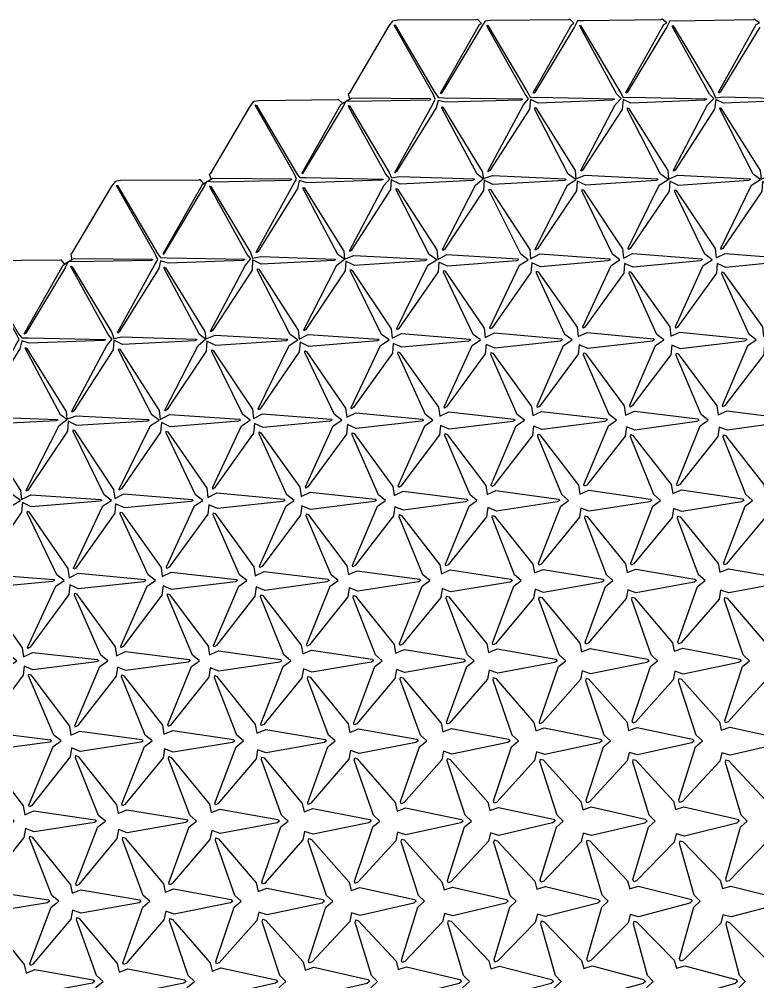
# Model space of a CAD drawing. Extents: x 0 to 195, y 0 to 191.
# Drawn here: x 44.9 to 84.8, y 138.6 to 190.6 of the extents above; entities that cross this region are included whole.
import ezdxf

# ---------------------------------------------------------------- set-up
doc = ezdxf.new("R2010")
doc.units = 0
doc.layers.add('DEFAULT', color=18, linetype='CONTINUOUS')

msp = doc.modelspace()

# ---------------------------------------------------------------- linework, layer by layer
at = {"layer": 'DEFAULT'}
for points in [[(84.922, 190.13), (82.779, 186.618), (82.713, 186.569), (82.701, 186.61), (84.735, 190.264), (84.904, 190.365), (84.632, 190.552), (84.581, 190.522), (80.4, 190.456), (80.074, 190.472), (79.914, 190.144), (77.77, 186.604), (77.706, 186.557), (77.695, 186.597), (79.749, 190.265), (79.897, 190.353), (79.645, 190.552), (79.595, 190.522), (75.393, 190.468), (75.08, 190.471), (74.913, 190.146), (72.769, 186.602), (72.701, 186.548), (72.686, 186.579), (74.768, 190.265), (74.887, 190.336), (74.663, 190.552), (74.616, 190.524), (70.382, 190.484), (70.082, 190.456), (69.899, 190.173), (67.751, 186.575), (67.69, 186.53), (67.68, 186.568), (69.78, 190.266), (69.881, 190.325), (69.675, 190.552), (69.629, 190.525), (65.376, 190.494), (65.08, 190.443), (64.885, 190.199), (62.734, 186.549), (62.685, 186.522), (62.764, 186.222)], [(62.387, 186.005), (62.164, 186.222), (62.117, 186.194), (57.882, 186.155), (57.571, 186.107), (57.379, 185.881), (55.226, 182.207), (55.179, 182.18), (55.278, 181.892)], [(54.878, 181.66), (54.68, 181.892), (54.634, 181.865), (50.373, 181.838), (50.085, 181.786), (49.888, 181.533), (47.738, 177.895), (47.689, 177.868), (47.757, 177.562), (47.377, 177.327), (47.183, 177.562), (47.137, 177.535), (42.871, 177.511), (42.584, 177.452), (42.385, 177.21), (40.233, 173.558), (40.185, 173.531), (40.265, 173.231)], [(47.757, 177.562), (47.885, 177.634), (52.11, 177.59), (52.135, 177.562), (52.059, 177.53), (47.911, 177.448), (47.56, 177.477), (47.41, 177.161), (45.265, 173.606), (45.194, 173.546), (45.176, 173.569), (47.289, 177.276), (47.377, 177.327)]]:
    msp.add_lwpolyline(points, dxfattribs=at)
for points in [[(67.557, 186.335), (67.897, 186.313), (72.087, 186.252), (72.101, 186.222), (72.008, 186.187), (67.937, 186.067), (67.551, 186.17), (67.44, 185.764), (65.303, 182.323), (65.221, 182.254), (65.199, 182.276), (67.24, 185.934), (67.394, 186.235), (67.27, 186.508), (65.185, 190.196), (65.183, 190.256), (65.228, 190.234), (67.38, 186.566)], [(72.543, 186.33), (72.913, 186.339), (77.054, 186.254), (77.063, 186.222), (76.958, 186.183), (72.962, 186.027), (72.546, 186.211), (72.475, 185.698), (70.347, 182.389), (70.257, 182.316), (70.234, 182.346), (72.166, 185.931), (72.422, 186.258), (72.241, 186.509), (70.199, 190.169), (70.193, 190.239), (70.235, 190.223), (72.386, 186.577)], [(77.547, 186.321), (77.915, 186.341), (82.052, 186.254), (82.057, 186.222), (81.948, 186.183), (77.967, 186.019), (77.545, 186.22), (77.483, 185.684), (75.356, 182.402), (75.272, 182.343), (75.256, 182.39), (77.119, 185.93), (77.445, 186.269), (77.21, 186.511), (75.213, 190.139), (75.205, 190.218), (75.246, 190.206), (77.395, 186.594)], [(82.542, 186.315), (82.923, 186.354), (87.036, 186.255), (87.054, 186.222), (86.956, 186.183), (82.963, 186.025), (82.548, 186.217), (82.48, 185.688), (80.353, 182.398), (80.274, 182.345), (80.26, 182.4), (82.109, 185.929), (82.449, 186.273), (82.207, 186.511), (80.214, 190.137), (80.209, 190.211), (80.254, 190.194), (82.401, 186.606)], [(67.151, 186.222), (67.118, 186.25), (62.881, 186.288), (62.764, 186.222), (62.387, 186.005), (62.269, 185.935), (60.186, 182.248), (60.199, 182.216), (60.267, 182.269), (62.411, 185.819), (62.574, 186.139), (62.897, 186.13), (67.086, 186.192)], [(60.045, 182), (60.411, 182.006), (64.558, 181.924), (64.572, 181.892), (64.474, 181.854), (60.454, 181.71), (60.038, 181.852), (59.952, 181.413), (57.817, 178.014), (57.733, 177.945), (57.711, 177.97), (59.714, 181.603), (59.898, 181.924), (59.784, 182.178), (57.679, 185.879), (57.682, 185.927), (57.734, 185.893), (59.886, 182.246)], [(65.017, 181.987), (65.444, 182.058), (69.494, 181.928), (69.507, 181.892), (69.396, 181.849), (65.493, 181.647), (65.01, 181.886), (64.979, 181.36), (62.852, 178.066), (62.767, 178.003), (62.749, 178.046), (64.633, 181.6), (64.94, 181.932), (64.714, 182.18), (62.711, 185.813), (62.706, 185.886), (62.751, 185.868), (64.899, 182.271)], [(69.99, 181.951), (70.484, 182.122), (74.415, 181.933), (74.457, 181.892), (74.367, 181.847), (70.508, 181.624), (70.033, 181.855), (70.006, 181.31), (67.886, 178.116), (67.799, 178.058), (67.783, 178.116), (69.56, 181.597), (69.981, 181.943), (69.652, 182.183), (67.74, 185.755), (67.739, 185.829), (67.794, 185.803), (69.934, 182.337)], [(74.994, 181.926), (75.493, 182.135), (79.398, 181.934), (79.43, 181.892), (79.325, 181.844), (75.53, 181.589), (75.055, 181.817), (75.022, 181.279), (72.907, 178.147), (72.814, 178.085), (72.796, 178.142), (74.532, 181.596), (74.991, 181.903), (74.577, 182.185), (72.775, 185.684), (72.769, 185.778), (72.822, 185.762), (74.956, 182.379)], [(80.001, 181.921), (80.49, 182.131), (84.403, 181.934), (84.426, 181.892), (84.311, 181.843), (80.537, 181.578), (80.065, 181.8), (80.032, 181.26), (77.919, 178.165), (77.829, 178.11), (77.814, 178.181), (79.492, 181.595), (79.973, 181.893), (79.561, 182.186), (77.782, 185.668), (77.775, 185.767), (77.828, 185.753), (79.961, 182.387)], [(84.996, 181.925), (85.492, 182.134), (89.4, 181.934), (89.424, 181.892), (89.31, 181.843), (85.537, 181.578), (85.069, 181.794), (85.037, 181.25), (82.926, 178.175), (82.835, 178.121), (82.821, 178.194), (84.478, 181.594), (84.963, 181.896), (84.566, 182.186), (82.78, 185.673), (82.772, 185.772), (82.824, 185.759), (84.957, 182.381)], [(59.645, 181.892), (59.632, 181.919), (55.374, 181.946), (55.278, 181.892), (54.878, 181.66), (54.785, 181.606), (52.678, 177.903), (52.691, 177.872), (52.757, 177.924), (54.903, 181.504), (55.055, 181.801), (55.411, 181.777), (59.558, 181.86)], [(52.551, 177.677), (52.902, 177.661), (57.076, 177.592), (57.085, 177.562), (56.983, 177.525), (52.95, 177.386), (52.539, 177.514), (52.445, 177.096), (50.308, 173.671), (50.23, 173.608), (50.211, 173.64), (52.214, 177.273), (52.403, 177.584), (52.263, 177.848), (50.188, 181.53), (50.183, 181.595), (50.225, 181.578), (52.378, 177.901)], [(57.51, 177.645), (57.957, 177.748), (61.968, 177.599), (61.998, 177.562), (61.903, 177.519), (57.99, 177.322), (57.521, 177.554), (57.491, 177.008), (55.366, 173.757), (55.271, 173.68), (55.245, 173.708), (57.142, 177.27), (57.432, 177.606), (57.231, 177.85), (55.203, 181.499), (55.209, 181.552), (55.267, 181.515), (57.411, 177.964)], [(62.494, 177.604), (62.989, 177.799), (66.905, 177.604), (66.934, 177.562), (66.826, 177.514), (63.029, 177.261), (62.55, 177.496), (62.514, 176.964), (60.396, 173.801), (60.302, 173.733), (60.28, 173.78), (62.066, 177.267), (62.487, 177.597), (62.128, 177.853), (60.251, 181.402), (60.253, 181.475), (60.313, 181.445), (62.449, 178.035)], [(67.525, 177.586), (68.019, 177.847), (71.845, 177.608), (71.882, 177.562), (71.774, 177.51), (68.055, 177.219), (67.581, 177.442), (67.542, 176.912), (65.431, 173.853), (65.334, 173.788), (65.314, 173.849), (66.993, 177.265), (67.471, 177.567), (67.068, 177.856), (65.279, 181.345), (65.285, 181.419), (65.357, 181.38), (67.483, 178.101)], [(72.544, 177.616), (73.038, 177.877), (76.808, 177.611), (76.842, 177.562), (76.724, 177.506), (73.081, 177.179), (72.607, 177.397), (72.561, 176.874), (70.457, 173.89), (70.356, 173.827), (70.337, 173.897), (71.944, 177.263), (72.418, 177.562), (72.011, 177.858), (70.305, 181.291), (70.306, 181.383), (70.373, 181.356), (72.496, 178.125)], [(77.561, 177.647), (78.049, 177.894), (81.786, 177.612), (81.821, 177.562), (81.701, 177.504), (78.092, 177.161), (77.623, 177.37), (77.576, 176.846), (75.476, 173.917), (75.375, 173.861), (75.358, 173.942), (76.897, 177.261), (77.371, 177.562), (76.976, 177.859), (75.322, 181.258), (75.324, 181.352), (75.397, 181.32), (77.515, 178.161)], [(82.568, 177.659), (83.055, 177.904), (86.774, 177.613), (86.811, 177.562), (86.691, 177.503), (83.097, 177.153), (82.63, 177.358), (82.582, 176.834), (80.485, 173.93), (80.384, 173.876), (80.368, 173.962), (81.875, 177.26), (82.346, 177.562), (81.955, 177.86), (80.331, 181.238), (80.332, 181.337), (80.405, 181.309), (82.521, 178.173)], [(45.042, 173.349), (45.41, 173.344), (49.561, 173.263), (49.577, 173.231), (49.482, 173.195), (45.45, 173.056), (45.041, 173.188), (44.948, 172.759), (42.813, 169.347), (42.731, 169.28), (42.71, 169.308), (44.716, 172.943), (44.9, 173.257), (44.771, 173.518), (42.685, 177.207), (42.681, 177.27), (42.723, 177.251), (44.876, 173.568)], [(50.019, 173.315), (50.449, 173.406), (54.484, 173.268), (54.507, 173.231), (54.406, 173.189), (50.488, 172.995), (50.017, 173.228), (49.981, 172.697), (47.854, 169.409), (47.766, 169.341), (47.745, 169.379), (49.641, 172.94), (49.936, 173.269), (49.716, 173.52), (47.71, 177.155), (47.712, 177.216), (47.766, 177.185), (49.911, 173.634)], [(54.989, 173.286), (55.502, 173.49), (59.38, 173.275), (59.422, 173.231), (59.327, 173.184), (55.529, 172.931), (55.052, 173.163), (55.017, 172.628), (52.9, 169.477), (52.803, 169.404), (52.779, 169.447), (54.569, 172.937), (54.981, 173.272), (54.643, 173.523), (52.745, 177.086), (52.747, 177.155), (52.809, 177.122), (54.945, 173.698)], [(60.028, 173.269), (60.529, 173.532), (64.326, 173.279), (64.367, 173.231), (64.261, 173.179), (60.562, 172.878), (60.084, 173.107), (60.04, 172.584), (57.93, 169.52), (57.833, 169.457), (57.814, 169.519), (59.494, 172.934), (59.966, 173.231), (59.544, 173.526), (57.79, 176.992), (57.789, 177.081), (57.853, 177.055), (59.981, 173.765)], [(65.067, 173.326), (65.56, 173.582), (69.264, 173.284), (69.315, 173.231), (69.209, 173.175), (65.588, 172.837), (65.118, 173.049), (65.071, 172.525), (62.97, 169.579), (62.865, 169.512), (62.842, 169.579), (64.431, 172.932), (64.901, 173.231), (64.493, 173.528), (62.814, 176.944), (62.819, 177.029), (62.896, 176.992), (65.014, 173.829)], [(70.094, 173.373), (70.583, 173.618), (74.219, 173.287), (74.267, 173.231), (74.15, 173.17), (70.618, 172.79), (70.149, 172.995), (70.095, 172.48), (68, 169.623), (67.889, 169.554), (67.865, 169.626), (69.382, 172.93), (69.838, 173.231), (69.435, 173.531), (67.841, 176.888), (67.846, 176.984), (67.926, 176.948), (70.037, 173.873)], [(75.116, 173.412), (75.6, 173.644), (79.186, 173.29), (79.238, 173.231), (79.123, 173.168), (75.632, 172.768), (75.163, 172.97), (75.106, 172.459), (73.015, 169.643), (72.908, 169.588), (72.89, 169.679), (74.327, 172.928), (74.781, 173.231), (74.392, 173.533), (72.86, 176.847), (72.868, 176.946), (72.954, 176.907), (75.059, 173.915)], [(80.127, 173.43), (80.607, 173.656), (84.171, 173.291), (84.224, 173.231), (84.108, 173.166), (80.639, 172.757), (80.175, 172.949), (80.118, 172.435), (78.032, 169.668), (77.922, 169.611), (77.902, 169.704), (79.301, 172.927), (79.748, 173.231), (79.361, 173.534), (77.874, 176.817), (77.881, 176.923), (77.967, 176.888), (80.069, 173.934)], [(85.131, 173.437), (85.609, 173.66), (89.167, 173.292), (89.221, 173.231), (89.104, 173.166), (85.641, 172.753), (85.183, 172.936), (85.129, 172.415), (83.045, 169.687), (82.931, 169.626), (82.908, 169.717), (84.287, 172.926), (84.731, 173.231), (84.347, 173.534), (82.881, 176.803), (82.887, 176.913), (82.973, 176.88), (85.074, 173.943)], [(42.513, 168.986), (42.953, 169.082), (46.976, 168.939), (47.002, 168.901), (46.904, 168.859), (42.989, 168.663), (42.519, 168.9), (42.485, 168.358), (40.36, 165.087), (40.27, 165.017), (40.248, 165.054), (42.136, 168.61), (42.435, 168.947), (42.226, 169.189), (40.206, 172.834), (40.209, 172.89), (40.265, 172.857), (42.41, 169.302)], [(47.489, 168.948), (47.991, 169.142), (51.902, 168.944), (51.936, 168.901), (51.834, 168.854), (48.025, 168.607), (47.548, 168.84), (47.514, 168.304), (45.396, 165.141), (45.301, 165.072), (45.28, 165.119), (47.067, 168.607), (47.484, 168.939), (47.135, 169.193), (45.248, 172.748), (45.249, 172.821), (45.309, 172.791), (47.445, 169.368)], [(52.529, 168.944), (53.032, 169.208), (56.819, 168.95), (56.862, 168.901), (56.756, 168.848), (53.065, 168.544), (52.588, 168.771), (52.544, 168.247), (50.434, 165.197), (50.333, 165.127), (50.31, 165.182), (52.001, 168.605), (52.477, 168.905), (52.065, 169.196), (50.281, 172.682), (50.284, 172.761), (50.351, 172.728), (52.479, 169.432)], [(57.566, 168.995), (58.059, 169.25), (61.767, 168.954), (61.81, 168.901), (61.696, 168.844), (58.095, 168.497), (57.621, 168.714), (57.57, 168.197), (55.469, 165.247), (55.365, 165.183), (55.344, 165.253), (56.926, 168.602), (57.394, 168.901), (56.987, 169.199), (55.317, 172.607), (55.321, 172.697), (55.396, 172.662), (57.514, 169.499)], [(62.603, 169.059), (63.094, 169.306), (66.697, 168.959), (66.753, 168.901), (66.644, 168.839), (63.121, 168.455), (62.652, 168.66), (62.596, 168.147), (60.503, 165.296), (60.393, 165.231), (60.37, 165.307), (61.871, 168.599), (62.333, 168.901), (61.937, 169.201), (60.339, 172.56), (60.348, 172.649), (60.434, 172.607), (62.543, 169.554)], [(67.632, 169.11), (68.121, 169.348), (71.643, 168.963), (71.702, 168.901), (71.587, 168.834), (68.15, 168.41), (67.681, 168.61), (67.618, 168.106), (65.531, 165.337), (65.417, 165.272), (65.393, 165.354), (66.821, 168.597), (67.265, 168.901), (66.871, 169.203), (65.37, 172.496), (65.377, 172.6), (65.463, 172.564), (67.566, 169.598)], [(72.655, 169.15), (73.134, 169.368), (76.618, 168.966), (76.679, 168.901), (76.563, 168.832), (73.162, 168.391), (72.7, 168.576), (72.638, 168.068), (70.557, 165.374), (70.44, 165.313), (70.417, 165.406), (71.768, 168.595), (72.205, 168.901), (71.82, 169.205), (70.393, 172.448), (70.403, 172.555), (70.496, 172.516), (72.592, 169.647)], [(77.671, 169.177), (78.149, 169.391), (81.589, 168.968), (81.647, 168.901), (81.524, 168.829), (78.181, 168.36), (77.718, 168.545), (77.65, 168.045), (75.573, 165.397), (75.452, 165.334), (75.427, 165.428), (76.745, 168.594), (77.178, 168.901), (76.797, 169.206), (75.404, 172.425), (75.415, 172.534), (75.512, 172.493), (77.604, 169.67)], [(82.682, 169.195), (83.161, 169.41), (86.565, 168.97), (86.632, 168.901), (86.516, 168.828), (83.185, 168.354), (82.726, 168.531), (82.659, 168.027), (80.585, 165.414), (80.466, 165.358), (80.443, 165.463), (81.709, 168.592), (82.14, 168.901), (81.769, 169.208), (80.416, 172.399), (80.425, 172.516), (80.521, 172.481), (82.61, 169.682)], [(45.028, 164.609), (45.529, 164.872), (49.326, 164.619), (49.369, 164.571), (49.264, 164.519), (45.56, 164.221), (45.082, 164.45), (45.039, 163.927), (42.928, 160.857), (42.832, 160.795), (42.813, 160.857), (44.495, 164.274), (44.974, 164.571), (44.555, 164.866), (42.785, 168.343), (42.786, 168.426), (42.853, 168.396), (44.98, 165.104)], [(50.066, 164.664), (50.563, 164.925), (54.259, 164.624), (54.308, 164.571), (54.198, 164.514), (50.593, 164.168), (50.118, 164.387), (50.068, 163.871), (47.966, 160.912), (47.862, 160.847), (47.841, 160.915), (49.434, 164.272), (49.903, 164.571), (49.493, 164.868), (47.814, 168.284), (47.817, 168.372), (47.892, 168.338), (50.011, 165.162)], [(55.104, 164.731), (55.593, 164.974), (59.199, 164.629), (59.257, 164.571), (59.15, 164.51), (55.618, 164.13), (55.149, 164.334), (55.095, 163.819), (53.002, 160.964), (52.892, 160.899), (52.869, 160.975), (54.373, 164.269), (54.83, 164.571), (54.43, 164.871), (52.843, 168.223), (52.851, 168.314), (52.936, 168.273), (55.045, 165.228)], [(60.137, 164.788), (60.623, 165.022), (64.139, 164.634), (64.201, 164.571), (64.089, 164.505), (60.648, 164.082), (60.179, 164.282), (60.116, 163.779), (58.029, 161.003), (57.914, 160.937), (57.89, 161.019), (59.327, 164.267), (59.77, 164.571), (59.373, 164.873), (57.869, 168.168), (57.879, 168.266), (57.97, 168.224), (60.071, 165.278)], [(65.165, 164.836), (65.648, 165.06), (69.09, 164.638), (69.151, 164.571), (69.031, 164.499), (65.678, 164.035), (65.211, 164.227), (65.142, 163.73), (63.063, 161.051), (62.942, 160.986), (62.916, 161.074), (64.27, 164.265), (64.703, 164.571), (64.316, 164.875), (62.895, 168.114), (62.905, 168.221), (63, 168.18), (65.094, 165.322)], [(70.193, 164.885), (70.671, 165.097), (74.044, 164.642), (74.106, 164.571), (73.982, 164.495), (70.703, 163.996), (70.239, 164.178), (70.164, 163.686), (68.093, 161.095), (67.968, 161.03), (67.941, 161.127), (69.215, 164.263), (69.644, 164.571), (69.27, 164.877), (67.916, 168.069), (67.93, 168.178), (68.033, 168.134), (70.119, 165.369)], [(75.207, 164.909), (75.685, 165.119), (79.016, 164.644), (79.086, 164.571), (78.966, 164.493), (75.71, 163.984), (75.253, 164.154), (75.18, 163.657), (73.113, 161.124), (72.988, 161.065), (72.961, 161.172), (74.169, 164.261), (74.592, 164.571), (74.227, 164.879), (72.935, 168.027), (72.946, 168.15), (73.046, 168.114), (75.129, 165.389)], [(80.224, 164.938), (80.696, 165.135), (83.996, 164.646), (84.065, 164.571), (83.942, 164.491), (80.723, 163.965), (80.266, 164.132), (80.188, 163.64), (78.125, 161.14), (77.996, 161.079), (77.968, 161.186), (79.155, 164.26), (79.568, 164.571), (79.201, 164.88), (77.947, 168.002), (77.962, 168.123), (78.069, 168.082), (80.146, 165.421)], [(85.231, 164.95), (85.704, 165.148), (88.979, 164.648), (89.049, 164.571), (88.924, 164.489), (85.732, 163.951), (85.275, 164.117), (85.194, 163.628), (83.134, 161.152), (83.005, 161.095), (82.978, 161.208), (84.132, 164.259), (84.543, 164.571), (84.182, 164.881), (82.955, 167.984), (82.968, 168.111), (83.074, 168.075), (85.15, 165.428)], [(42.565, 160.332), (43.057, 160.587), (46.771, 160.293), (46.819, 160.241), (46.711, 160.184), (43.087, 159.848), (42.615, 160.062), (42.569, 159.539), (40.467, 156.584), (40.36, 156.513), (40.336, 156.574), (41.946, 159.942), (42.424, 160.241), (42.02, 160.537), (40.301, 163.979), (40.312, 164.051), (40.395, 164.003), (42.513, 160.837)], [(47.6, 160.394), (48.09, 160.639), (51.704, 160.298), (51.758, 160.241), (51.647, 160.179), (48.119, 159.797), (47.65, 160.003), (47.595, 159.489), (45.501, 156.634), (45.389, 156.563), (45.363, 156.633), (46.885, 159.94), (47.343, 160.241), (46.941, 160.54), (45.338, 163.903), (45.347, 163.992), (45.432, 163.95), (47.542, 160.891)], [(52.636, 160.455), (53.122, 160.69), (56.641, 160.303), (56.705, 160.241), (56.596, 160.175), (53.145, 159.757), (52.678, 159.953), (52.618, 159.445), (50.531, 156.677), (50.416, 156.61), (50.391, 156.691), (51.824, 159.937), (52.271, 160.241), (51.878, 160.543), (50.367, 163.843), (50.377, 163.939), (50.469, 163.895), (52.57, 160.946)], [(57.662, 160.501), (58.146, 160.727), (61.594, 160.307), (61.651, 160.241), (61.527, 160.169), (58.18, 159.702), (57.714, 159.892), (57.644, 159.396), (55.565, 156.725), (55.442, 156.655), (55.413, 156.738), (56.776, 159.935), (57.208, 160.241), (56.819, 160.545), (55.394, 163.786), (55.403, 163.894), (55.497, 163.855), (57.592, 160.987)], [(62.695, 160.558), (63.176, 160.774), (66.535, 160.313), (66.606, 160.241), (66.489, 160.165), (63.199, 159.672), (62.739, 159.849), (62.667, 159.352), (60.596, 156.769), (60.47, 156.704), (60.442, 156.8), (61.712, 159.932), (62.144, 160.241), (61.774, 160.547), (60.414, 163.743), (60.428, 163.85), (60.531, 163.805), (62.618, 161.037)], [(67.726, 160.611), (68.202, 160.815), (71.482, 160.317), (71.558, 160.241), (71.441, 160.161), (68.223, 159.634), (67.763, 159.807), (67.683, 159.32), (65.618, 156.8), (65.488, 156.735), (65.458, 156.835), (66.676, 159.931), (67.091, 160.241), (66.719, 160.55), (65.439, 163.689), (65.456, 163.803), (65.565, 163.757), (67.643, 161.086)], [(72.749, 160.651), (73.22, 160.843), (76.447, 160.321), (76.522, 160.241), (76.4, 160.157), (73.244, 159.602), (72.784, 159.77), (72.699, 159.289), (70.64, 156.831), (70.508, 156.77), (70.478, 156.879), (71.631, 159.929), (72.035, 160.241), (71.67, 160.552), (70.461, 163.641), (70.479, 163.762), (70.593, 163.717), (72.665, 161.127)], [(77.759, 160.668), (78.23, 160.859), (81.427, 160.323), (81.501, 160.241), (81.375, 160.154), (78.256, 159.582), (77.8, 159.742), (77.714, 159.262), (75.66, 156.858), (75.526, 156.8), (75.495, 156.916), (76.593, 159.927), (76.993, 160.241), (76.637, 160.553), (75.476, 163.609), (75.491, 163.741), (75.602, 163.704), (77.671, 161.139)], [(82.769, 160.687), (83.237, 160.87), (86.413, 160.324), (86.488, 160.241), (86.361, 160.153), (83.263, 159.571), (82.811, 159.723), (82.725, 159.24), (80.675, 156.879), (80.538, 156.821), (80.506, 156.939), (81.569, 159.926), (81.968, 160.241), (81.618, 160.554), (80.484, 163.591), (80.502, 163.723), (80.617, 163.684), (82.682, 161.159)], [(45.132, 156.119), (45.622, 156.359), (49.142, 155.973), (49.202, 155.911), (49.089, 155.844), (45.648, 155.421), (45.178, 155.624), (45.114, 155.122), (43.026, 152.34), (42.913, 152.275), (42.89, 152.358), (44.328, 155.607), (44.772, 155.911), (44.376, 156.213), (42.867, 159.511), (42.875, 159.613), (42.961, 159.576), (45.065, 156.605)], [(50.164, 156.174), (50.648, 156.401), (54.089, 155.978), (54.151, 155.911), (54.033, 155.839), (50.677, 155.376), (50.21, 155.569), (50.14, 155.073), (48.06, 152.388), (47.941, 152.324), (47.916, 152.413), (49.27, 155.605), (49.705, 155.911), (49.319, 156.215), (47.893, 159.456), (47.904, 159.563), (47.998, 159.523), (50.093, 156.658)], [(55.195, 156.227), (55.678, 156.448), (59.03, 155.983), (59.104, 155.911), (58.99, 155.835), (55.698, 155.343), (55.235, 155.524), (55.162, 155.03), (53.09, 152.43), (52.966, 152.367), (52.94, 152.465), (54.217, 155.602), (54.645, 155.911), (54.27, 156.217), (52.916, 159.409), (52.928, 159.521), (53.028, 159.481), (55.115, 156.702)], [(60.228, 156.285), (60.705, 156.489), (63.977, 155.988), (64.051, 155.911), (63.93, 155.83), (60.729, 155.295), (60.267, 155.469), (60.185, 154.986), (58.121, 152.474), (57.989, 152.407), (57.958, 152.503), (59.177, 155.601), (59.589, 155.911), (59.214, 156.22), (57.941, 159.355), (57.958, 159.469), (58.067, 159.424), (60.145, 156.759)], [(65.249, 156.322), (65.724, 156.52), (68.939, 155.991), (69.016, 155.911), (68.895, 155.826), (65.746, 155.268), (65.288, 155.433), (65.203, 154.951), (63.146, 152.508), (63.013, 152.448), (62.983, 152.559), (64.121, 155.598), (64.526, 155.911), (64.165, 156.222), (62.963, 159.306), (62.979, 159.433), (63.089, 159.393), (65.161, 156.79)], [(70.273, 156.363), (70.743, 156.549), (73.901, 155.995), (73.978, 155.911), (73.851, 155.822), (70.768, 155.234), (70.311, 155.393), (70.22, 154.919), (68.168, 152.54), (68.03, 152.478), (67.998, 152.591), (69.088, 155.597), (69.486, 155.911), (69.129, 156.223), (67.979, 159.271), (67.999, 159.397), (68.117, 159.353), (70.182, 156.83)], [(75.293, 156.398), (75.76, 156.575), (78.868, 155.998), (78.947, 155.911), (78.818, 155.819), (75.785, 155.207), (75.33, 155.36), (75.235, 154.889), (73.189, 152.569), (73.049, 152.511), (73.015, 152.63), (74.047, 155.595), (74.441, 155.911), (74.094, 156.225), (72.995, 159.237), (73.018, 159.365), (73.141, 159.32), (75.2, 156.864)], [(80.307, 156.422), (80.772, 156.595), (83.843, 156.001), (83.925, 155.911), (83.799, 155.817), (80.795, 155.192), (80.342, 155.34), (80.245, 154.871), (78.203, 152.588), (78.062, 152.534), (78.029, 152.661), (79.017, 155.594), (79.404, 155.911), (79.063, 156.226), (78.008, 159.207), (78.031, 159.342), (78.156, 159.299), (80.211, 156.885)], [(85.314, 156.433), (85.777, 156.602), (88.834, 156.002), (88.917, 155.911), (88.79, 155.816), (85.799, 155.185), (85.35, 155.326), (85.253, 154.855), (83.214, 152.603), (83.072, 152.55), (83.037, 152.679), (83.998, 155.593), (84.379, 155.911), (84.039, 156.227), (83.019, 159.183), (83.041, 159.325), (83.164, 159.288), (85.217, 156.896)], [(42.661, 151.838), (43.144, 152.064), (46.598, 151.647), (46.67, 151.581), (46.564, 151.512), (43.161, 151.071), (42.692, 151.269), (42.626, 150.769), (40.542, 148.032), (40.424, 147.965), (40.399, 148.047), (41.808, 151.276), (42.248, 151.581), (41.855, 151.883), (40.377, 155.16), (40.394, 155.249), (40.496, 155.196), (42.591, 152.326)], [(47.694, 151.896), (48.174, 152.111), (51.539, 151.652), (51.607, 151.581), (51.489, 151.505), (48.199, 151.012), (47.73, 151.204), (47.653, 150.718), (45.577, 148.082), (45.454, 148.016), (45.427, 148.107), (46.746, 151.274), (47.167, 151.581), (46.778, 151.887), (45.412, 155.086), (45.427, 155.192), (45.531, 155.145), (47.618, 152.377)], [(52.724, 151.947), (53.2, 152.151), (56.488, 151.657), (56.559, 151.581), (56.437, 151.5), (53.225, 150.971), (52.763, 151.146), (52.683, 150.661), (50.618, 148.139), (50.488, 148.074), (50.458, 148.174), (51.676, 151.27), (52.093, 151.581), (51.722, 151.889), (50.437, 155.032), (50.454, 155.145), (50.564, 155.099), (52.643, 152.424)], [(57.75, 151.993), (58.227, 152.194), (61.434, 151.662), (61.516, 151.581), (61.399, 151.497), (58.244, 150.941), (57.787, 151.104), (57.704, 150.62), (55.646, 148.179), (55.512, 148.116), (55.48, 148.222), (56.627, 151.268), (57.036, 151.581), (56.675, 151.891), (55.459, 154.986), (55.476, 155.107), (55.588, 155.064), (57.661, 152.459)], [(62.779, 152.042), (63.248, 152.226), (66.392, 151.666), (66.471, 151.581), (66.346, 151.491), (63.271, 150.899), (62.812, 151.061), (62.72, 150.589), (60.668, 148.21), (60.529, 148.146), (60.496, 148.256), (61.592, 151.267), (61.986, 151.581), (61.624, 151.893), (60.481, 154.936), (60.503, 155.061), (60.624, 155.014), (62.687, 152.509)], [(67.799, 152.078), (68.267, 152.257), (71.353, 151.67), (71.435, 151.581), (71.309, 151.488), (68.29, 150.87), (67.834, 151.024), (67.737, 150.556), (65.692, 148.243), (65.551, 148.185), (65.518, 148.305), (66.542, 151.265), (66.933, 151.581), (66.585, 151.895), (65.499, 154.898), (65.521, 155.029), (65.644, 154.985), (67.702, 152.538)], [(72.821, 152.116), (73.285, 152.285), (76.317, 151.673), (76.402, 151.581), (76.274, 151.484), (73.307, 150.843), (72.854, 150.988), (72.754, 150.524), (70.715, 148.274), (70.569, 148.216), (70.533, 148.34), (71.508, 151.263), (71.891, 151.581), (71.549, 151.897), (70.515, 154.863), (70.541, 154.996), (70.669, 154.95), (72.721, 152.574)], [(77.836, 152.142), (78.296, 152.303), (81.295, 151.676), (81.379, 151.581), (81.25, 151.481), (78.319, 150.824), (77.87, 150.962), (77.767, 150.498), (75.733, 148.299), (75.585, 148.243), (75.547, 148.372), (76.475, 151.262), (76.852, 151.581), (76.516, 151.898), (75.529, 154.83), (75.557, 154.967), (75.689, 154.923), (77.735, 152.602)], [(82.847, 152.161), (83.306, 152.318), (86.275, 151.678), (86.362, 151.581), (86.232, 151.479), (83.328, 150.81), (82.88, 150.944), (82.776, 150.482), (80.745, 148.315), (80.595, 148.261), (80.557, 148.394), (81.453, 151.261), (81.826, 151.581), (81.495, 151.899), (80.539, 154.809), (80.567, 154.95), (80.701, 154.907), (82.743, 152.618)], [(45.209, 147.592), (45.689, 147.804), (49.009, 147.324), (49.084, 147.251), (48.968, 147.173), (45.709, 146.665), (45.242, 146.853), (45.162, 146.37), (43.09, 143.77), (42.968, 143.71), (42.942, 143.81), (44.211, 146.942), (44.631, 147.251), (44.252, 147.558), (42.924, 150.731), (42.94, 150.84), (43.046, 150.794), (45.129, 148.068)], [(50.249, 147.661), (50.724, 147.858), (53.94, 147.331), (54.022, 147.251), (53.905, 147.167), (50.741, 146.615), (50.277, 146.791), (50.191, 146.315), (48.129, 143.825), (47.997, 143.761), (47.967, 143.863), (49.156, 146.94), (49.565, 147.251), (49.195, 147.56), (47.95, 150.675), (47.971, 150.785), (48.089, 150.733), (50.161, 148.13)], [(55.277, 147.709), (55.748, 147.897), (58.891, 147.336), (58.974, 147.251), (58.852, 147.162), (55.768, 146.574), (55.309, 146.737), (55.217, 146.265), (53.164, 143.874), (53.026, 143.811), (52.993, 143.921), (54.097, 146.937), (54.492, 147.251), (54.13, 147.563), (52.979, 150.612), (53, 150.736), (53.119, 150.69), (55.184, 148.173)], [(60.298, 147.745), (60.767, 147.927), (63.853, 147.339), (63.935, 147.251), (63.809, 147.157), (60.789, 146.54), (60.332, 146.697), (60.234, 146.232), (58.187, 143.906), (58.048, 143.849), (58.015, 143.969), (59.048, 146.935), (59.436, 147.251), (59.084, 147.565), (57.999, 150.567), (58.02, 150.701), (58.141, 150.659), (60.2, 148.204)], [(65.324, 147.79), (65.787, 147.958), (68.813, 147.344), (68.901, 147.251), (68.777, 147.154), (65.805, 146.515), (65.353, 146.659), (65.254, 146.193), (63.215, 143.944), (63.069, 143.886), (63.033, 144.009), (64.008, 146.933), (64.391, 147.251), (64.049, 147.567), (63.015, 150.533), (63.042, 150.663), (63.173, 150.616), (65.223, 148.249)], [(70.345, 147.826), (70.806, 147.988), (73.775, 147.348), (73.862, 147.251), (73.732, 147.149), (70.828, 146.48), (70.377, 146.619), (70.271, 146.16), (68.239, 143.977), (68.086, 143.915), (68.046, 144.038), (68.978, 146.932), (69.351, 147.251), (69.012, 147.568), (68.031, 150.496), (68.06, 150.632), (68.195, 150.585), (70.239, 148.279)], [(75.363, 147.858), (75.822, 148.013), (78.743, 147.351), (78.838, 147.251), (78.715, 147.147), (75.837, 146.466), (75.39, 146.597), (75.283, 146.138), (73.255, 143.999), (73.104, 143.945), (73.064, 144.08), (73.937, 146.93), (74.305, 147.251), (73.976, 147.57), (73.047, 150.461), (73.078, 150.601), (73.215, 150.557), (75.254, 148.308)], [(80.375, 147.879), (80.832, 148.028), (83.724, 147.353), (83.813, 147.251), (83.681, 147.144), (80.853, 146.44), (80.407, 146.567), (80.295, 146.114), (78.272, 144.022), (78.115, 143.964), (78.071, 144.096), (78.921, 146.929), (79.278, 147.251), (78.947, 147.571), (78.06, 150.432), (78.091, 150.579), (78.229, 150.537), (80.264, 148.328)], [(85.382, 147.892), (85.836, 148.035), (88.715, 147.354), (88.807, 147.251), (88.679, 147.143), (85.855, 146.438), (85.411, 146.56), (85.3, 146.105), (83.279, 144.031), (83.125, 143.983), (83.085, 144.127), (83.89, 146.928), (84.248, 147.251), (83.929, 147.572), (83.068, 150.414), (83.1, 150.563), (83.24, 150.523), (85.272, 148.343)], [(42.725, 143.29), (43.2, 143.491), (46.487, 142.996), (46.562, 142.921), (46.444, 142.841), (43.222, 142.316), (42.756, 142.499), (42.674, 142.018), (40.605, 139.462), (40.476, 139.394), (40.446, 139.487), (41.704, 142.611), (42.117, 142.921), (41.735, 143.228), (40.431, 146.385), (40.452, 146.488), (40.567, 146.434), (42.645, 143.768)], [(47.76, 143.35), (48.233, 143.544), (51.421, 143.003), (51.505, 142.921), (51.39, 142.836), (48.249, 142.274), (47.789, 142.442), (47.702, 141.963), (45.644, 139.515), (45.509, 139.451), (45.477, 139.556), (46.634, 142.608), (47.04, 142.921), (46.674, 143.231), (45.459, 146.325), (45.481, 146.438), (45.601, 146.385), (47.67, 143.817)], [(52.794, 143.409), (53.263, 143.591), (56.361, 143.009), (56.447, 142.921), (56.327, 142.829), (53.28, 142.224), (52.823, 142.383), (52.728, 141.914), (50.679, 139.564), (50.536, 139.497), (50.499, 139.604), (51.584, 142.606), (51.973, 142.921), (51.612, 143.234), (50.487, 146.264), (50.512, 146.385), (50.638, 146.334), (52.698, 143.87)], [(57.82, 143.453), (58.283, 143.622), (61.321, 143.013), (61.403, 142.921), (61.274, 142.824), (58.307, 142.183), (57.851, 142.334), (57.748, 141.874), (55.707, 139.603), (55.562, 139.543), (55.525, 139.662), (56.525, 142.604), (56.905, 142.921), (56.556, 143.236), (55.512, 146.21), (55.539, 146.339), (55.669, 146.291), (57.72, 143.913)], [(62.845, 143.496), (63.307, 143.659), (66.274, 143.017), (66.364, 142.921), (66.238, 142.82), (63.325, 142.155), (62.873, 142.295), (62.768, 141.836), (60.735, 139.641), (60.585, 139.583), (60.547, 139.711), (61.476, 142.601), (61.854, 142.921), (61.519, 143.238), (60.528, 146.173), (60.558, 146.305), (60.694, 146.256), (62.739, 143.949)], [(67.865, 143.531), (68.327, 143.69), (71.234, 143.022), (71.331, 142.921), (71.209, 142.817), (68.34, 142.131), (67.89, 142.266), (67.781, 141.812), (65.752, 139.665), (65.601, 139.611), (65.562, 139.744), (66.442, 142.6), (66.808, 142.921), (66.476, 143.24), (65.547, 146.13), (65.577, 146.272), (65.713, 146.23), (67.753, 143.975)], [(72.885, 143.566), (73.34, 143.711), (76.207, 143.025), (76.302, 142.921), (76.175, 142.813), (73.356, 142.105), (72.91, 142.231), (72.798, 141.779), (70.776, 139.697), (70.618, 139.639), (70.574, 139.771), (71.415, 142.599), (71.769, 142.921), (71.438, 143.241), (70.563, 146.093), (70.597, 146.237), (70.74, 146.193), (72.772, 144.012)], [(77.898, 143.588), (78.355, 143.734), (81.178, 143.028), (81.277, 142.921), (81.153, 142.81), (78.367, 142.088), (77.923, 142.21), (77.807, 141.761), (75.789, 139.714), (75.631, 139.662), (75.587, 139.802), (76.384, 142.597), (76.735, 142.921), (76.413, 143.243), (75.575, 146.068), (75.608, 146.219), (75.75, 146.179), (77.779, 144.027)], [(82.91, 143.61), (83.36, 143.742), (86.167, 143.029), (86.262, 142.921), (86.132, 142.808), (83.377, 142.072), (82.934, 142.19), (82.816, 141.744), (80.802, 139.732), (80.641, 139.68), (80.596, 139.823), (81.363, 142.596), (81.707, 142.921), (81.386, 143.244), (80.586, 146.041), (80.623, 146.193), (80.77, 146.152), (82.794, 144.054)], [(45.274, 139.044), (45.746, 139.233), (48.895, 138.675), (48.98, 138.59), (48.862, 138.503), (45.763, 137.921), (45.301, 138.091), (45.209, 137.621), (43.153, 135.198), (43.013, 135.129), (42.979, 135.229), (44.13, 138.278), (44.523, 138.59), (44.15, 138.902), (42.97, 141.971), (42.993, 142.087), (43.115, 142.035), (45.181, 139.507)], [(50.305, 139.098), (50.776, 139.28), (53.836, 138.681), (53.925, 138.59), (53.806, 138.497), (50.791, 137.877), (50.333, 138.035), (50.234, 137.571), (48.188, 135.247), (48.046, 135.185), (48.011, 135.3), (49.057, 138.275), (49.444, 138.59), (49.088, 138.905), (47.997, 141.911), (48.021, 142.038), (48.147, 141.992), (50.204, 139.552)], [(55.336, 139.151), (55.8, 139.318), (58.787, 138.686), (58.877, 138.59), (58.752, 138.491), (55.818, 137.835), (55.362, 137.985), (55.256, 137.529), (53.218, 135.288), (53.071, 135.229), (53.034, 135.352), (54.005, 138.273), (54.379, 138.59), (54.033, 138.907), (53.022, 141.856), (53.05, 141.988), (53.184, 141.94), (55.231, 139.604)], [(60.363, 139.199), (60.823, 139.354), (63.741, 138.691), (63.837, 138.59), (63.715, 138.487), (60.836, 137.806), (60.387, 137.941), (60.279, 137.484), (58.25, 135.332), (58.097, 135.274), (58.056, 135.401), (58.955, 138.27), (59.323, 138.59), (58.988, 138.909), (58.042, 141.812), (58.074, 141.947), (58.215, 141.897), (60.254, 139.647)], [(65.382, 139.23), (65.838, 139.377), (68.712, 138.694), (68.804, 138.59), (68.675, 138.483), (65.856, 137.775), (65.409, 137.903), (65.296, 137.453), (63.273, 135.363), (63.115, 135.304), (63.071, 135.435), (63.921, 138.269), (64.277, 138.59), (63.945, 138.911), (63.061, 141.77), (63.094, 141.913), (63.236, 141.868), (65.269, 139.677)], [(70.401, 139.264), (70.858, 139.409), (73.671, 138.699), (73.772, 138.59), (73.648, 138.479), (70.87, 137.754), (70.424, 137.876), (70.308, 137.43), (68.29, 135.386), (68.131, 135.333), (68.087, 135.472), (68.884, 138.267), (69.238, 138.59), (68.918, 138.912), (68.073, 141.742), (68.108, 141.888), (68.254, 141.844), (70.282, 139.702)], [(75.416, 139.291), (75.869, 139.425), (78.65, 138.701), (78.748, 138.59), (78.62, 138.476), (75.884, 137.732), (75.441, 137.847), (75.321, 137.403), (73.309, 135.412), (73.146, 135.358), (73.098, 135.497), (73.859, 138.266), (74.2, 138.59), (73.88, 138.914), (73.089, 141.705), (73.126, 141.858), (73.274, 141.817), (75.296, 139.729)], [(80.428, 139.312), (80.879, 139.442), (83.629, 138.704), (83.724, 138.59), (83.592, 138.473), (80.897, 137.711), (80.456, 137.821), (80.333, 137.382), (78.325, 135.433), (78.159, 135.38), (78.109, 135.523), (78.833, 138.265), (79.173, 138.59), (78.861, 138.915), (78.097, 141.686), (78.136, 141.839), (78.287, 141.799), (80.306, 139.747)], [(85.438, 139.329), (85.887, 139.454), (88.614, 138.705), (88.713, 138.59), (88.584, 138.472), (85.902, 137.704), (85.462, 137.812), (85.337, 137.373), (83.332, 135.442), (83.168, 135.396), (83.12, 135.549), (83.807, 138.264), (84.146, 138.59), (83.841, 138.916), (83.106, 141.666), (83.146, 141.822), (83.3, 141.782), (85.314, 139.764)]]:
    msp.add_lwpolyline(points, close=True, dxfattribs=at)

doc.saveas('drawing.dxf')
